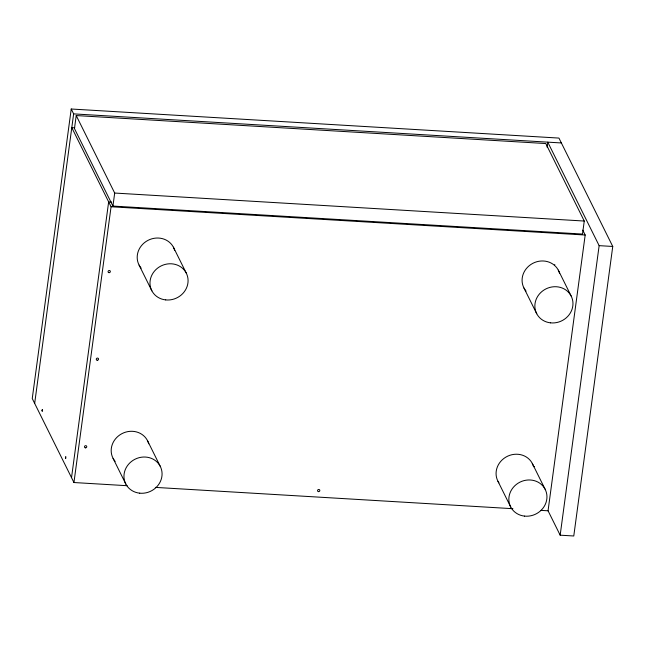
<?xml version="1.0" encoding="UTF-8"?>
<svg xmlns="http://www.w3.org/2000/svg" width="645" height="645" viewBox="0 0 645 645"><rect width="100%" height="100%" fill="white"/><g stroke="black" fill="none" stroke-linecap="round" stroke-linejoin="round"><path stroke-width="0.97" d="M548.105 510.88L560.166 535.181L573.776 535.987L612.75 246.463L558.949 138.078L71.224 109.013L32.25 398.537L73.949 482.533L127.186 485.709M34.669 403.415L73.643 113.883L71.224 109.013M76.223 115.56L74.465 128.589L112.931 206.078L582.508 234.071L584.265 221.042L545.799 143.545L76.223 115.56L114.689 193.048L112.931 206.078M71.522 477.655L108.65 201.877L111.658 202.062M73.949 482.533L111.069 206.755L71.797 127.637L74.707 127.815M547.089 147.141L547.758 142.15L599.14 245.648L560.166 535.181M582.766 230.136L585.184 235.014L548.057 510.792L541.026 510.372M73.643 113.883L561.368 142.956M114.689 193.048L584.265 221.042M111.069 206.755L585.184 235.014M599.14 245.648L612.75 246.463M155.308 487.386L512.904 508.695M558.296 270.126L571.075 295.87M523.982 288.049L536.761 313.784M532.278 463.392L545.057 489.128M497.964 481.307L510.743 507.051M173.408 247.188L186.187 272.932M139.094 265.103L151.873 290.847M147.391 440.446L160.17 466.19M113.085 458.369L125.856 484.105M115.149 461.409A19.358 17.818 -26.4 0 1 121.897 433.666A19.358 17.818 -26.4 0 1 148.713 443.792M498.916 482.879A19.358 17.818 -26.4 0 1 507.679 456.16A19.358 17.818 -26.4 0 1 533.6 466.738M533.987 466.472A3.29 1.088 7.7 0 1 534.366 466.609M554.49 265.337A5.805 5.345 -26.4 0 1 554.845 264.635M526.046 291.089A19.358 17.818 -26.4 0 1 532.794 263.345A19.358 17.818 -26.4 0 1 559.61 273.472M141.158 268.143A19.358 17.818 -26.4 0 1 147.907 240.4A19.358 17.818 -26.4 0 1 174.722 250.534M42.03 410.583C42.481 413.711 42.643 406.737 42.03 410.583M65.427 457.732C65.879 460.893 66.04 453.83 65.427 457.732M139.707 493.175A19.358 17.818 -26.4 0 0 160.928 467.835A19.358 17.818 -26.4 0 0 128.411 464.432A19.358 17.818 -26.4 0 0 139.707 493.175M524.595 516.113A19.358 17.818 -26.4 0 0 545.815 490.781A19.358 17.818 -26.4 0 0 513.299 487.378A19.358 17.818 -26.4 0 0 524.595 516.113M85.422 447.832A1.161 1.072 -26.4 0 0 86.696 446.308A1.161 1.072 -26.4 0 0 84.745 446.106A1.161 1.072 -26.4 0 0 85.422 447.832M97.218 360.249A1.161 1.072 -26.4 0 0 98.483 358.725A1.161 1.072 -26.4 0 0 96.532 358.523A1.161 1.072 -26.4 0 0 97.218 360.249M109.005 272.666A1.161 1.072 -26.4 0 0 110.279 271.142A1.161 1.072 -26.4 0 0 108.328 270.94A1.161 1.072 -26.4 0 0 109.005 272.666M318.485 491.635A1.161 1.072 -26.4 0 0 319.759 490.119A1.161 1.072 -26.4 0 0 317.808 489.91A1.161 1.072 -26.4 0 0 318.485 491.635M550.604 322.855A19.358 17.818 -26.4 0 0 571.825 297.522A19.358 17.818 -26.4 0 0 539.317 294.112A19.358 17.818 -26.4 0 0 550.604 322.855M165.717 299.909A19.358 17.818 -26.4 0 0 186.937 274.577A19.358 17.818 -26.4 0 0 154.429 271.174A19.358 17.818 -26.4 0 0 165.717 299.909"/></g></svg>
